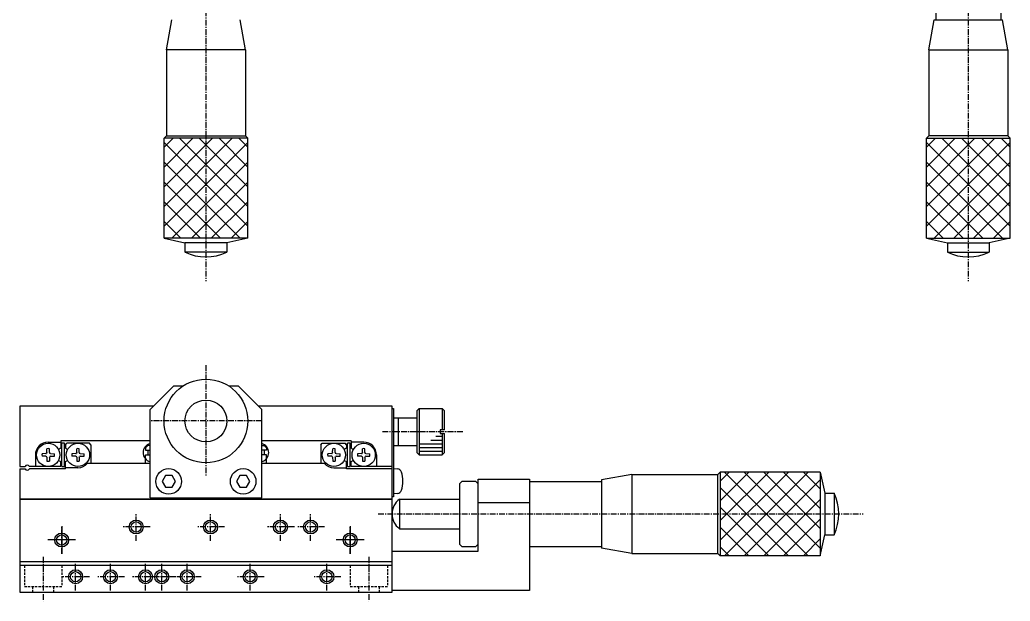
# Model space of a CAD drawing. Extents: x 118 to 658, y 65 to 424.
# Drawn here: x 415.5 to 628.3, y 65.3 to 190.4 of the extents above; entities that cross this region are included whole.
import ezdxf

# ---------------------------------------------------------------- set-up
doc = ezdxf.new("R2010")
doc.units = 0
doc.linetypes.add('CENTER', pattern=[2, 1.25, -0.25, 0.25, -0.25])
doc.linetypes.add('DASHED', pattern=[0.75, 0.5, -0.25])
doc.layers.get('0').update_dxf_attribs({"linetype": 'CONTINUOUS'})
doc.layers.add('CENTER', color=1, linetype='CENTER')

msp = doc.modelspace()

# ---------------------------------------------------------------- linework, layer by layer
at = {"color": 7, "linetype": 'CONTINUOUS'}
for p, q in [((612.28, 205.9), (612.28, 190.4)), ((626.28, 205.9), (626.28, 190.4)), ((446.95, 183.9), (448.1, 190.4)), ((463.95, 183.9), (462.81, 190.4)), ((610.78, 183.9), (611.92, 190.4)), ((611.92, 190.4), (626.63, 190.4)), ((627.78, 183.9), (626.63, 190.4)), ((446.95, 183.9), (446.95, 165.4)), ((463.95, 183.9), (446.95, 183.9)), ((463.95, 183.9), (463.95, 165.4)), ((610.78, 183.9), (610.78, 165.4)), ((610.78, 183.9), (627.78, 183.9)), ((627.78, 183.9), (627.78, 165.4)), ((446.95, 165.4), (446.45, 164.9)), ((464.45, 164.9), (446.45, 164.9)), ((446.45, 143.4), (446.45, 164.9)), ((446.95, 165.4), (463.95, 165.4)), ((463.95, 165.4), (464.45, 164.9)), ((464.45, 143.4), (464.45, 164.9)), ((610.78, 165.4), (610.28, 164.9)), ((610.28, 164.9), (628.28, 164.9)), ((610.28, 143.4), (610.28, 164.9)), ((627.78, 165.4), (610.78, 165.4)), ((627.78, 165.4), (628.28, 164.9)), ((628.28, 143.4), (628.28, 164.9)), ((464.45, 143.4), (446.45, 143.4)), ((446.45, 143.4), (450.95, 142.4)), ((464.45, 143.4), (459.95, 142.4)), ((610.28, 143.4), (628.28, 143.4)), ((610.28, 143.4), (614.78, 142.4)), ((628.28, 143.4), (623.78, 142.4)), ((459.95, 142.4), (450.95, 142.4)), ((450.95, 142.4), (450.95, 140.4)), ((459.95, 142.4), (459.95, 140.4)), ((614.78, 142.4), (623.78, 142.4)), ((614.78, 142.4), (614.78, 140.4)), ((623.78, 142.4), (623.78, 140.4)), ((459.95, 140.4), (450.95, 140.4)), ((614.78, 140.4), (623.78, 140.4)), ((448.45, 111.59), (443.45, 106.59)), ((450.48, 111.59), (448.45, 111.59)), ((462.45, 111.59), (460.43, 111.59)), ((467.45, 106.59), (462.45, 111.59)), ((415.45, 107.29), (415.45, 94.29)), ((444.15, 107.29), (415.45, 107.29)), ((443.45, 87.59), (443.45, 106.59)), ((495.45, 107.29), (466.75, 107.29)), ((467.45, 87.59), (467.45, 106.59)), ((495.45, 87.29), (495.45, 107.29)), ((495.45, 106.79), (495.75, 106.79)), ((495.75, 106.79), (495.75, 87.79)), ((501.25, 106.79), (500.75, 106.29)), ((501.25, 106.79), (501.25, 96.79)), ((501.25, 106.79), (506.25, 106.79)), ((506.25, 106.79), (506.25, 102.19)), ((506.75, 106.29), (506.25, 106.79)), ((495.75, 104.79), (500.75, 104.79)), ((496.75, 104.79), (496.75, 98.79)), ((500.75, 106.29), (500.75, 97.29)), ((506.75, 102.19), (506.75, 106.29)), ((506.75, 102.19), (505.75, 102.19)), ((505.75, 102.19), (505.75, 101.39)), ((505.75, 101.39), (506.75, 101.39)), ((506.25, 101.39), (506.25, 96.79)), ((506.75, 97.29), (506.75, 101.39)), ((421.28, 97.29), (421.29, 98.12)), ((421.55, 99.54), (424.25, 99.54)), ((421.83, 97.29), (421.81, 98.12)), ((443.45, 99.79), (424.25, 99.79)), ((424.25, 99.79), (424.25, 98.21)), ((425.05, 99.29), (424.45, 99.29)), ((424.45, 94.29), (424.45, 99.29)), ((425.05, 94.29), (425.05, 99.29)), ((425.25, 98.99), (425.55, 99.29)), ((425.25, 98.99), (425.25, 98.21)), ((430.45, 99.29), (425.55, 99.29)), ((427.68, 97.29), (427.69, 98.12)), ((428.23, 97.29), (428.21, 98.12)), ((430.75, 98.99), (430.45, 99.29)), ((430.75, 98.99), (430.75, 94.99)), ((442.45, 98.29), (442.95, 98.79)), ((442.45, 98.29), (442.45, 97.79)), ((443.45, 98.79), (442.95, 98.79)), ((486.65, 99.79), (467.45, 99.79)), ((467.45, 98.79), (467.95, 98.79)), ((468.45, 98.29), (467.95, 98.79)), ((468.45, 98.29), (468.45, 97.79)), ((480.15, 98.99), (480.45, 99.29)), ((480.15, 98.99), (480.15, 94.99)), ((480.45, 99.29), (485.35, 99.29)), ((482.68, 97.29), (482.69, 98.12)), ((483.23, 97.29), (483.21, 98.12)), ((485.65, 98.99), (485.35, 99.29)), ((485.65, 98.99), (485.65, 98.21)), ((486.45, 99.29), (485.85, 99.29)), ((485.85, 94.29), (485.85, 99.29)), ((486.45, 94.29), (486.45, 99.29)), ((486.65, 99.79), (486.65, 98.21)), ((489.35, 99.54), (486.65, 99.54)), ((489.08, 97.29), (489.09, 98.12)), ((489.63, 97.29), (489.61, 98.12)), ((495.75, 98.79), (500.75, 98.79)), ((418.8, 96.79), (418.8, 94.29)), ((421.07, 97.07), (420.23, 97.05)), ((421.07, 96.52), (420.23, 96.53)), ((421.07, 97.07), (421.21, 97.13)), ((421.07, 96.52), (421.21, 96.46)), ((421.28, 97.29), (421.21, 97.13)), ((421.28, 96.29), (421.21, 96.46)), ((421.28, 96.29), (421.29, 95.47)), ((421.83, 96.29), (421.81, 95.47)), ((421.83, 97.29), (421.9, 97.13)), ((421.83, 96.29), (421.9, 96.46)), ((422.04, 97.07), (421.9, 97.13)), ((422.04, 96.52), (421.9, 96.46)), ((422.04, 97.07), (422.88, 97.05)), ((422.04, 96.52), (422.88, 96.53)), ((427.47, 97.07), (426.63, 97.05)), ((427.47, 96.52), (426.63, 96.53)), ((427.47, 97.07), (427.61, 97.13)), ((427.47, 96.52), (427.61, 96.46)), ((427.68, 97.29), (427.61, 97.13)), ((427.68, 96.29), (427.61, 96.46)), ((427.68, 96.29), (427.69, 95.47)), ((428.23, 96.29), (428.21, 95.47)), ((428.23, 97.29), (428.3, 97.13)), ((428.23, 96.29), (428.3, 96.46)), ((428.44, 97.07), (428.3, 97.13)), ((428.44, 96.52), (428.3, 96.46)), ((428.44, 97.07), (429.28, 97.05)), ((428.44, 96.52), (429.28, 96.53)), ((442.45, 97.79), (443.45, 97.79)), ((442.45, 96.79), (443.45, 96.79)), ((442.45, 94.99), (442.45, 96.79)), ((442.95, 97.79), (442.95, 96.79)), ((468.45, 97.79), (467.45, 97.79)), ((468.45, 96.79), (467.45, 96.79)), ((467.95, 97.79), (467.95, 96.79)), ((468.45, 94.99), (468.45, 96.79)), ((482.47, 97.07), (481.63, 97.05)), ((482.47, 96.52), (481.63, 96.53)), ((482.47, 97.07), (482.61, 97.13)), ((482.47, 96.52), (482.61, 96.46)), ((482.68, 97.29), (482.61, 97.13)), ((482.68, 96.29), (482.61, 96.46)), ((482.68, 96.29), (482.69, 95.47)), ((483.23, 96.29), (483.21, 95.47)), ((483.23, 97.29), (483.3, 97.13)), ((483.23, 96.29), (483.3, 96.46)), ((483.44, 97.07), (483.3, 97.13)), ((483.44, 96.52), (483.3, 96.46)), ((483.44, 97.07), (484.28, 97.05)), ((483.44, 96.52), (484.28, 96.53)), ((488.87, 97.07), (488.03, 97.05)), ((488.87, 96.52), (488.03, 96.53)), ((488.87, 97.07), (489.01, 97.13)), ((488.87, 96.52), (489.01, 96.46)), ((489.08, 97.29), (489.01, 97.13)), ((489.08, 96.29), (489.01, 96.46)), ((489.08, 96.29), (489.09, 95.47)), ((489.63, 96.29), (489.61, 95.47)), ((489.63, 97.29), (489.7, 97.13)), ((489.63, 96.29), (489.7, 96.46)), ((489.84, 97.07), (489.7, 97.13)), ((489.84, 96.52), (489.7, 96.46)), ((489.84, 97.07), (490.68, 97.05)), ((489.84, 96.52), (490.68, 96.53)), ((492.1, 96.79), (492.1, 94.29)), ((500.75, 97.29), (501.25, 96.79)), ((501.25, 96.79), (506.25, 96.79)), ((506.25, 96.79), (506.75, 97.29)), ((415.45, 94.29), (416.6, 94.29)), ((415.45, 93.79), (415.45, 87.29)), ((415.45, 93.79), (416.6, 93.79)), ((424.25, 94.29), (417.51, 94.29)), ((425.25, 93.79), (417.51, 93.79)), ((424.25, 94.29), (424.25, 95.38)), ((424.45, 94.29), (425.05, 94.29)), ((425.25, 93.79), (425.25, 95.38)), ((427.95, 94.04), (425.25, 94.04)), ((430.03, 94.99), (443.45, 94.99)), ((467.45, 94.99), (480.87, 94.99)), ((482.95, 94.04), (485.65, 94.04)), ((485.65, 93.79), (485.65, 95.38)), ((495.45, 93.79), (485.65, 93.79)), ((485.85, 94.29), (486.45, 94.29)), ((486.65, 94.29), (486.65, 95.38)), ((495.45, 94.29), (486.65, 94.29)), ((495.75, 93.89), (496.6, 93.82)), ((446.73, 92.34), (446.01, 91.09)), ((448.18, 92.34), (446.73, 92.34)), ((448.9, 91.09), (448.18, 92.34)), ((462.73, 92.34), (462.01, 91.09)), ((464.18, 92.34), (462.73, 92.34)), ((464.9, 91.09), (464.18, 92.34)), ((513.95, 76.09), (513.95, 91.59)), ((513.95, 91.59), (524.95, 91.59)), ((524.95, 91.59), (524.95, 67.59)), ((546.95, 92.59), (540.45, 91.45)), ((546.95, 92.59), (565.45, 92.59)), ((546.95, 92.59), (546.95, 75.59)), ((565.45, 92.59), (565.95, 93.09)), ((565.45, 75.59), (565.45, 92.59)), ((565.95, 93.09), (565.95, 75.09)), ((587.45, 93.09), (565.95, 93.09)), ((587.45, 93.09), (587.45, 75.09)), ((587.45, 93.09), (588.45, 88.59)), ((446.01, 91.09), (446.73, 89.84)), ((446.73, 89.84), (448.18, 89.84)), ((448.18, 89.84), (448.9, 91.09)), ((462.01, 91.09), (462.73, 89.84)), ((462.73, 89.84), (464.18, 89.84)), ((464.18, 89.84), (464.9, 91.09)), ((510.45, 91.09), (509.95, 90.59)), ((509.95, 90.59), (509.95, 77.59)), ((513.45, 91.09), (510.45, 91.09)), ((513.45, 91.09), (513.95, 90.59)), ((524.95, 91.09), (540.45, 91.09)), ((540.45, 91.45), (540.45, 76.74)), ((415.45, 87.29), (495.45, 87.29)), ((415.45, 87.29), (415.45, 67.29)), ((495.45, 87.29), (415.45, 87.29)), ((443.45, 87.59), (467.45, 87.59)), ((495.75, 87.79), (495.45, 87.79)), ((495.45, 67.29), (495.45, 87.29)), ((496.6, 88.46), (495.75, 88.39)), ((497.02, 87.27), (497.02, 80.92)), ((497.02, 87.27), (509.95, 87.27)), ((588.45, 88.59), (588.45, 79.59)), ((588.45, 88.59), (590.45, 88.59)), ((590.45, 88.59), (590.45, 79.59)), ((513.95, 86.59), (524.95, 86.59)), ((424.45, 81.49), (424.45, 75.49)), ((486.45, 81.49), (486.45, 75.49)), ((497.02, 80.92), (509.95, 80.92)), ((587.45, 75.09), (588.45, 79.59)), ((588.45, 79.59), (590.45, 79.59)), ((427.45, 78.49), (421.45, 78.49)), ((489.45, 78.49), (483.45, 78.49)), ((509.95, 77.59), (510.45, 77.09)), ((510.45, 77.09), (513.45, 77.09)), ((513.95, 77.59), (513.45, 77.09)), ((524.95, 77.09), (540.45, 77.09)), ((546.95, 75.59), (540.45, 76.74)), ((495.45, 76.09), (513.95, 76.09)), ((546.95, 75.59), (565.45, 75.59)), ((565.45, 75.59), (565.95, 75.09)), ((587.45, 75.09), (565.95, 75.09)), ((495.45, 73.79), (415.45, 73.79)), ((495.45, 72.99), (415.45, 72.99)), ((415.45, 67.29), (495.45, 67.29)), ((524.95, 67.59), (495.45, 67.59))]:
    msp.add_line(p, q, dxfattribs=at)
at = {"color": 3, "linetype": 'CONTINUOUS'}
for p, q in [((446.45, 150.23), (461.12, 164.9)), ((446.45, 154.47), (456.88, 164.9)), ((446.45, 158.71), (452.64, 164.9)), ((446.45, 162.96), (448.39, 164.9)), ((446.45, 145.98), (464.45, 163.98)), ((446.45, 163.98), (464.45, 145.98)), ((449.78, 164.9), (464.45, 150.23)), ((454.03, 164.9), (464.45, 154.47)), ((458.27, 164.9), (464.45, 158.71)), ((462.51, 164.9), (464.45, 162.96)), ((612.22, 164.9), (610.28, 162.96)), ((616.46, 164.9), (610.28, 158.71)), ((620.7, 164.9), (610.28, 154.47)), ((624.95, 164.9), (610.28, 150.23)), ((628.28, 163.98), (610.28, 145.98)), ((628.28, 145.98), (610.28, 163.98)), ((628.28, 150.23), (613.61, 164.9)), ((628.28, 154.47), (617.85, 164.9)), ((628.28, 158.71), (622.09, 164.9)), ((628.28, 162.96), (626.34, 164.9)), ((446.45, 159.74), (462.8, 143.4)), ((448.11, 143.4), (464.45, 159.74)), ((626.62, 143.4), (610.28, 159.74)), ((628.28, 159.74), (611.93, 143.4)), ((446.45, 155.5), (458.56, 143.4)), ((452.35, 143.4), (464.45, 155.5)), ((622.38, 143.4), (610.28, 155.5)), ((628.28, 155.5), (616.17, 143.4)), ((446.45, 151.26), (454.31, 143.4)), ((456.59, 143.4), (464.45, 151.26)), ((618.14, 143.4), (610.28, 151.26)), ((628.28, 151.26), (620.42, 143.4)), ((446.45, 147.01), (450.07, 143.4)), ((460.84, 143.4), (464.45, 147.01)), ((613.9, 143.4), (610.28, 147.01)), ((628.28, 147.01), (624.66, 143.4)), ((504.88, 100.79), (506.25, 100.79)), ((501.25, 99.19), (506.25, 99.19)), ((501.25, 98.39), (506.25, 98.39)), ((503.75, 99.99), (506.25, 99.99)), ((501.25, 97.59), (506.25, 97.59)), ((565.95, 91.15), (567.89, 93.09)), ((565.95, 86.91), (572.14, 93.09)), ((565.95, 82.66), (576.38, 93.09)), ((565.95, 78.42), (580.62, 93.09)), ((566.87, 75.09), (584.87, 93.09)), ((584.87, 75.09), (566.87, 93.09)), ((587.45, 76.74), (571.11, 93.09)), ((587.45, 80.99), (575.35, 93.09)), ((587.45, 85.23), (579.59, 93.09)), ((587.45, 89.47), (583.84, 93.09)), ((580.62, 75.09), (565.95, 89.76)), ((571.11, 75.09), (587.45, 91.43)), ((576.38, 75.09), (565.95, 85.52)), ((575.35, 75.09), (587.45, 87.19)), ((572.14, 75.09), (565.95, 81.27)), ((579.59, 75.09), (587.45, 82.95)), ((567.89, 75.09), (565.95, 77.03)), ((583.84, 75.09), (587.45, 78.71))]:
    msp.add_line(p, q, dxfattribs=at)
at = {"color": 3, "linetype": 'DASHED'}
for p, q in [((416.45, 72.99), (416.45, 68.49)), ((424.45, 72.99), (424.45, 68.49)), ((486.45, 72.99), (486.45, 68.49)), ((494.45, 72.99), (494.45, 68.49)), ((416.45, 68.49), (424.45, 68.49)), ((418.2, 68.49), (418.2, 67.29)), ((422.7, 68.49), (422.7, 67.29)), ((486.45, 68.49), (494.45, 68.49)), ((488.2, 68.49), (488.2, 67.29)), ((492.7, 68.49), (492.7, 67.29))]:
    msp.add_line(p, q, dxfattribs=at)
at = {"color": 7, "linetype": 'CONTINUOUS'}
for centre, radius in [((455.45, 104.09), 9), ((455.45, 104.09), 4.5), ((421.55, 96.79), 2.5), ((427.95, 96.79), 2.5), ((482.95, 96.79), 2.5), ((489.35, 96.79), 2.5), ((447.45, 91.09), 2.75), ((463.45, 91.09), 2.75), ((440.45, 81.29), 1.1), ((456.45, 81.29), 1.1), ((471.45, 81.29), 1.1), ((477.95, 81.29), 1.1), ((424.45, 78.49), 1.1), ((486.45, 78.49), 1.1), ((427.45, 70.59), 1.1), ((434.95, 70.59), 1.1), ((442.45, 70.59), 1.1), ((445.95, 70.59), 1.1), ((451.45, 70.59), 1.1), ((464.95, 70.59), 1.1), ((481.45, 70.59), 1.1)]:
    msp.add_circle(centre, radius, dxfattribs=at)
at = {"color": 3, "linetype": 'CONTINUOUS'}
for centre in [(440.45, 81.29), (456.45, 81.29), (471.45, 81.29), (477.95, 81.29), (424.45, 78.49), (486.45, 78.49), (427.45, 70.59), (434.95, 70.59), (442.45, 70.59), (445.95, 70.59), (451.45, 70.59), (464.95, 70.59), (481.45, 70.59)]:
    msp.add_circle(centre, 1.5, dxfattribs=at)
at = {"color": 7, "linetype": 'CONTINUOUS'}
for centre, radius, start, end in [((455.45, 150.02), 10.62, 244.9424, 295.0576), ((619.28, 150.02), 10.62, 244.9424, 295.0576), ((421.55, 96.79), 2.75, 90, 180), ((421.55, 96.79), 1.35, 78.8959, 101.1041), ((424.75, 96.79), 1.5, 101.5369, 130.5416), ((424.75, 96.79), 1.5, 49.4584, 78.463), ((427.95, 96.79), 1.35, 78.8959, 101.1041), ((443.95, 97.29), 2, 104.4775, 255.5225), ((466.95, 97.29), 2, 284.4776, 75.5224), ((482.95, 96.79), 1.35, 78.8959, 101.1041), ((486.15, 96.79), 1.5, 101.5369, 130.5416), ((486.15, 96.79), 1.5, 49.4584, 78.463), ((489.35, 96.79), 1.35, 78.8959, 101.1041), ((489.35, 96.79), 2.75, 360, 90), ((421.55, 96.79), 1.35, 168.8959, 191.1041), ((421.55, 96.79), 1.35, 348.8959, 11.1041), ((427.95, 96.79), 1.35, 168.8959, 191.1041), ((427.95, 96.79), 1.35, 348.8959, 11.1041), ((482.95, 96.79), 1.35, 168.8959, 191.1041), ((482.95, 96.79), 1.35, 348.8959, 11.1041), ((489.35, 96.79), 1.35, 168.8959, 191.1041), ((489.35, 96.79), 1.35, 348.8959, 11.1041), ((417.05, 94.09), 0.5, 23.5782, 156.4218), ((417.05, 93.99), 0.5, 203.5782, 336.4218), ((421.55, 96.79), 1.35, 258.8959, 281.1041), ((424.75, 96.79), 1.5, 229.4584, 258.463), ((424.75, 96.79), 1.5, 281.537, 310.5416), ((427.95, 96.79), 1.35, 258.8959, 281.1041), ((427.95, 96.79), 2.75, 270, 319.1149), ((482.95, 96.79), 2.75, 220.8851, 270), ((482.95, 96.79), 1.35, 258.8959, 281.1041), ((486.15, 96.79), 1.5, 229.4584, 258.463), ((486.15, 96.79), 1.5, 281.537, 310.5416), ((489.35, 96.79), 1.35, 258.8959, 281.1041), ((496.51, 92.82), 1, 16.257, 85), ((490.75, 91.14), 7, 343.743, 16.257), ((499.45, 84.09), 4, 127.4626, 232.5374), ((496.51, 89.46), 1, 275, 343.743), ((580.83, 84.09), 10.62, 334.9424, 25.0576)]:
    msp.add_arc(centre, radius, start, end, dxfattribs=at)
at = {"layer": 'CENTER', "color": 1, "linetype": 'CENTER'}
for p, q in [((455.45, 238.41), (455.45, 134.14)), ((619.28, 238.41), (619.28, 134.14)), ((455.45, 116.09), (455.45, 92.09)), ((467.45, 104.09), (443.45, 104.09)), ((510.62, 101.79), (493.36, 101.79)), ((440.45, 78.29), (440.45, 84.29)), ((456.45, 78.29), (456.45, 84.29)), ((471.45, 78.29), (471.45, 84.29)), ((477.95, 78.29), (477.95, 84.29)), ((492.44, 84.09), (596.71, 84.09)), ((424.45, 75.49), (424.45, 81.49)), ((443.45, 81.29), (437.45, 81.29)), ((459.45, 81.29), (453.45, 81.29)), ((474.45, 81.29), (468.45, 81.29)), ((480.95, 81.29), (474.95, 81.29)), ((486.45, 75.49), (486.45, 81.49)), ((427.45, 78.49), (421.45, 78.49)), ((489.45, 78.49), (483.45, 78.49)), ((420.45, 74.85), (420.45, 65.32)), ((490.45, 74.85), (490.45, 65.32)), ((427.45, 67.59), (427.45, 73.59)), ((434.95, 67.59), (434.95, 73.59)), ((442.45, 67.59), (442.45, 73.59)), ((445.95, 67.59), (445.95, 73.59)), ((451.45, 67.59), (451.45, 73.59)), ((464.95, 67.59), (464.95, 73.59)), ((481.45, 67.59), (481.45, 73.59)), ((430.45, 70.59), (424.45, 70.59)), ((437.95, 70.59), (431.95, 70.59)), ((445.45, 70.59), (439.45, 70.59)), ((448.95, 70.59), (442.95, 70.59)), ((454.45, 70.59), (448.45, 70.59)), ((467.95, 70.59), (461.95, 70.59)), ((484.45, 70.59), (478.45, 70.59))]:
    msp.add_line(p, q, dxfattribs=at)

doc.saveas('drawing.dxf')
